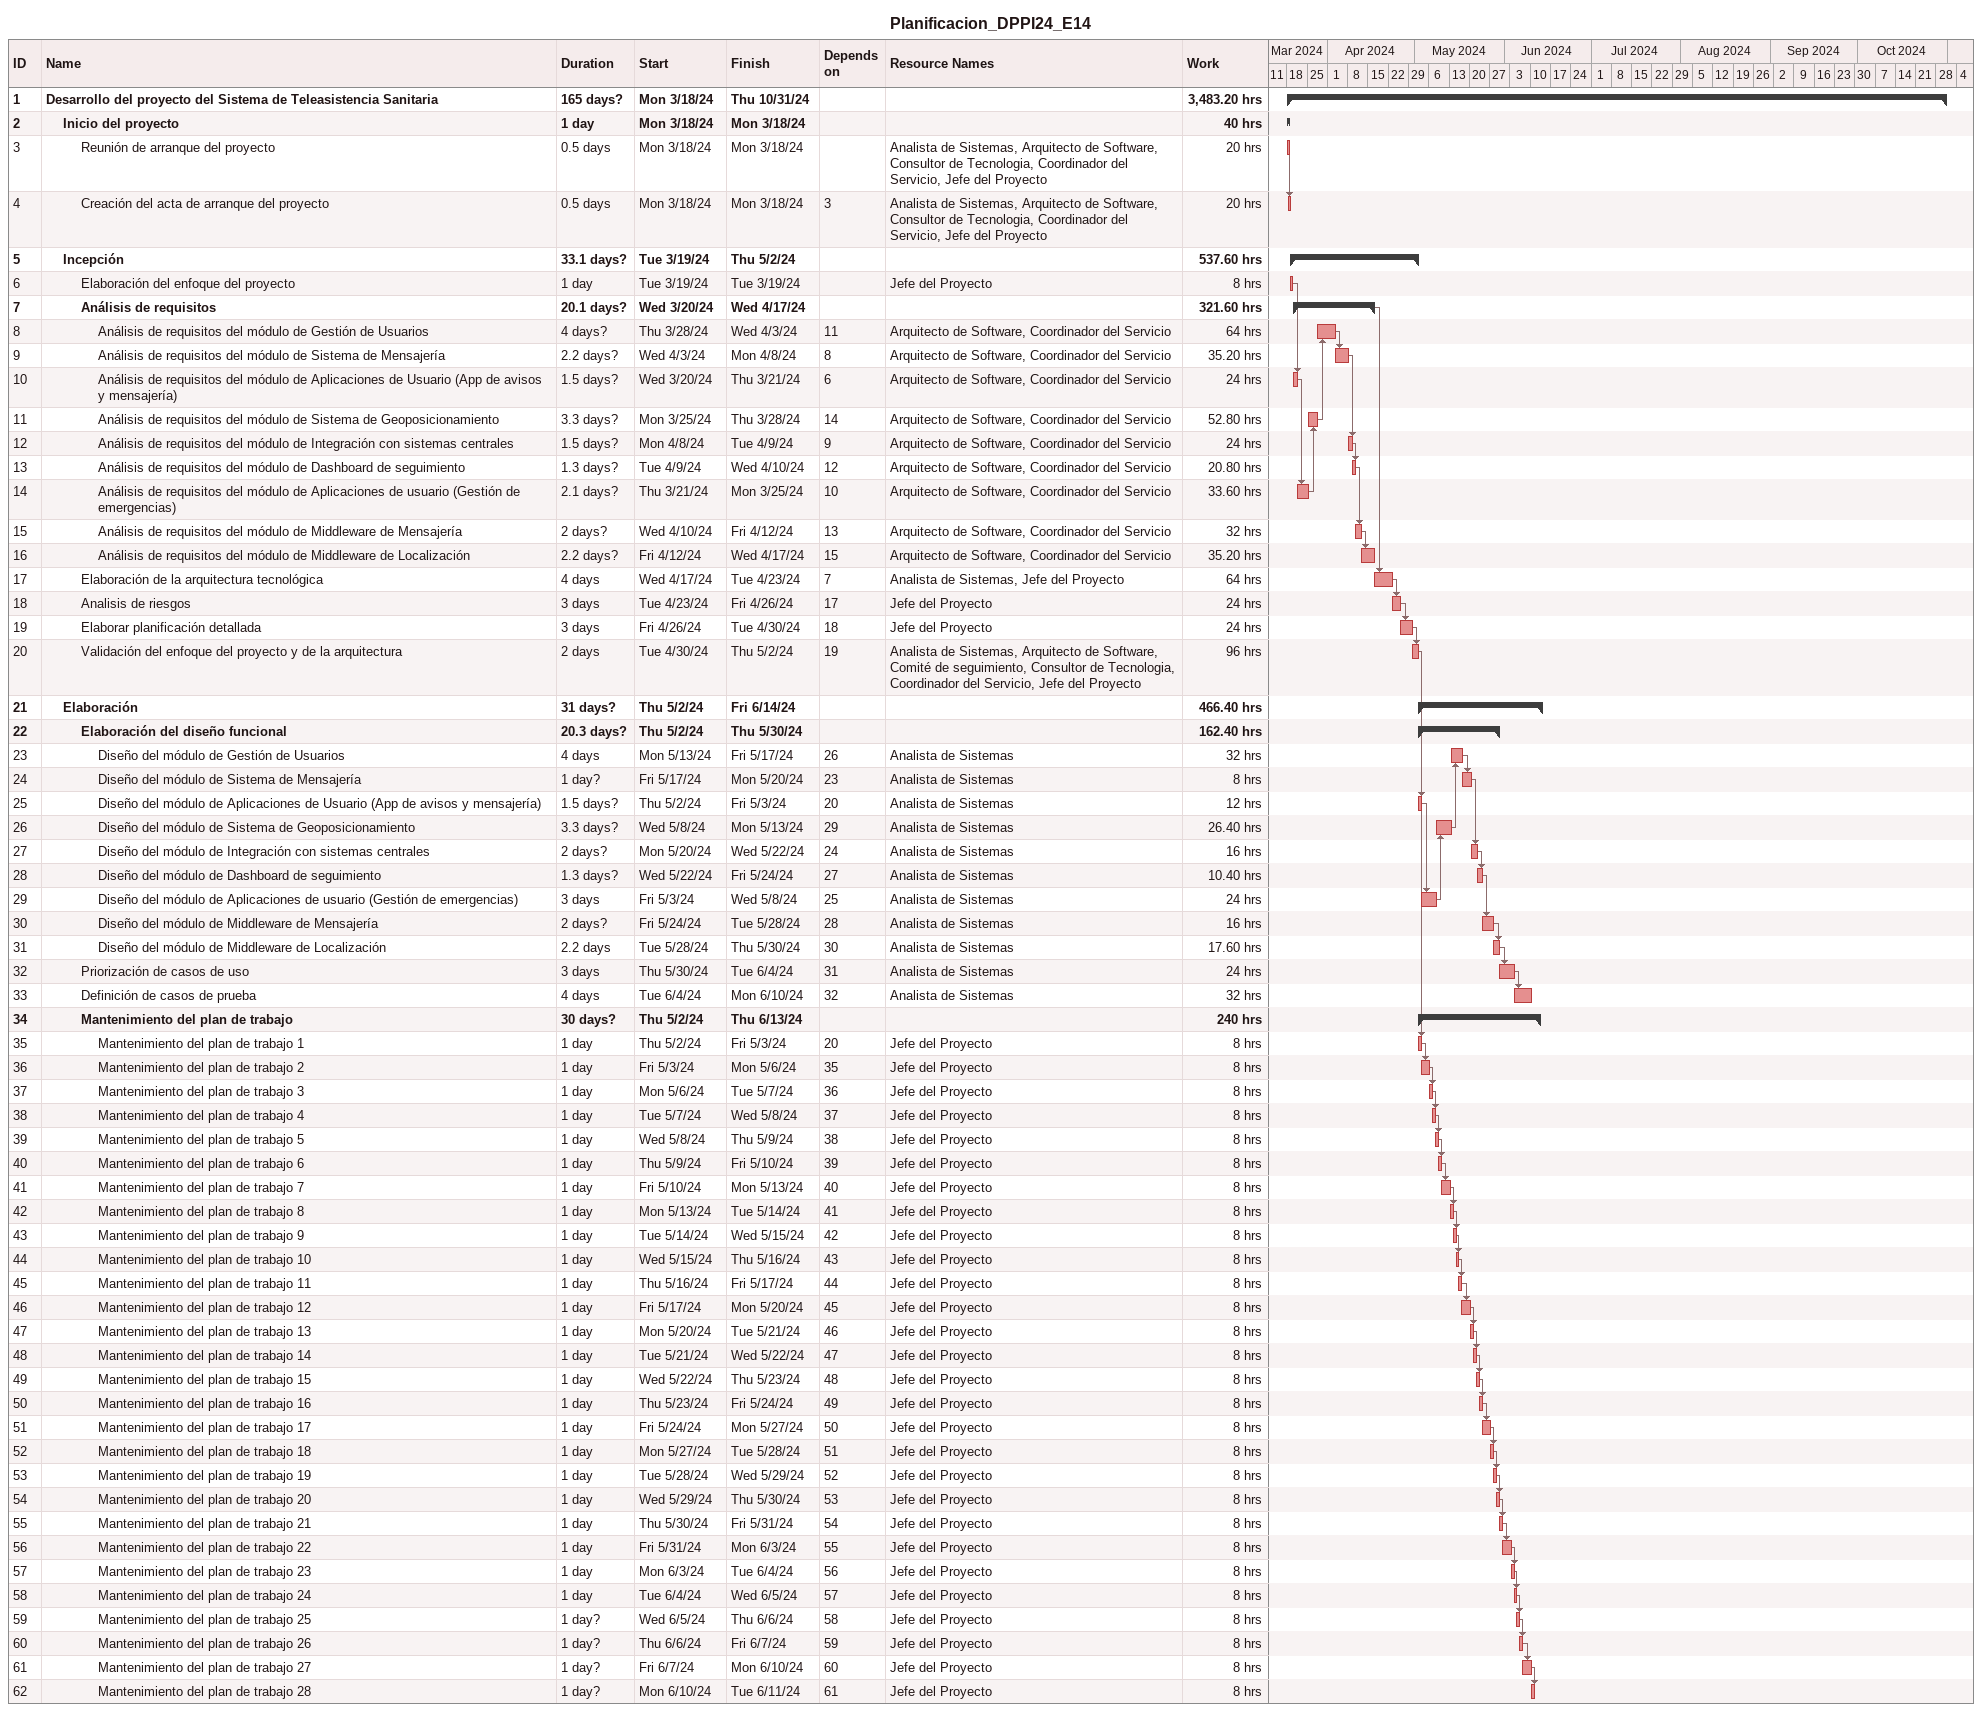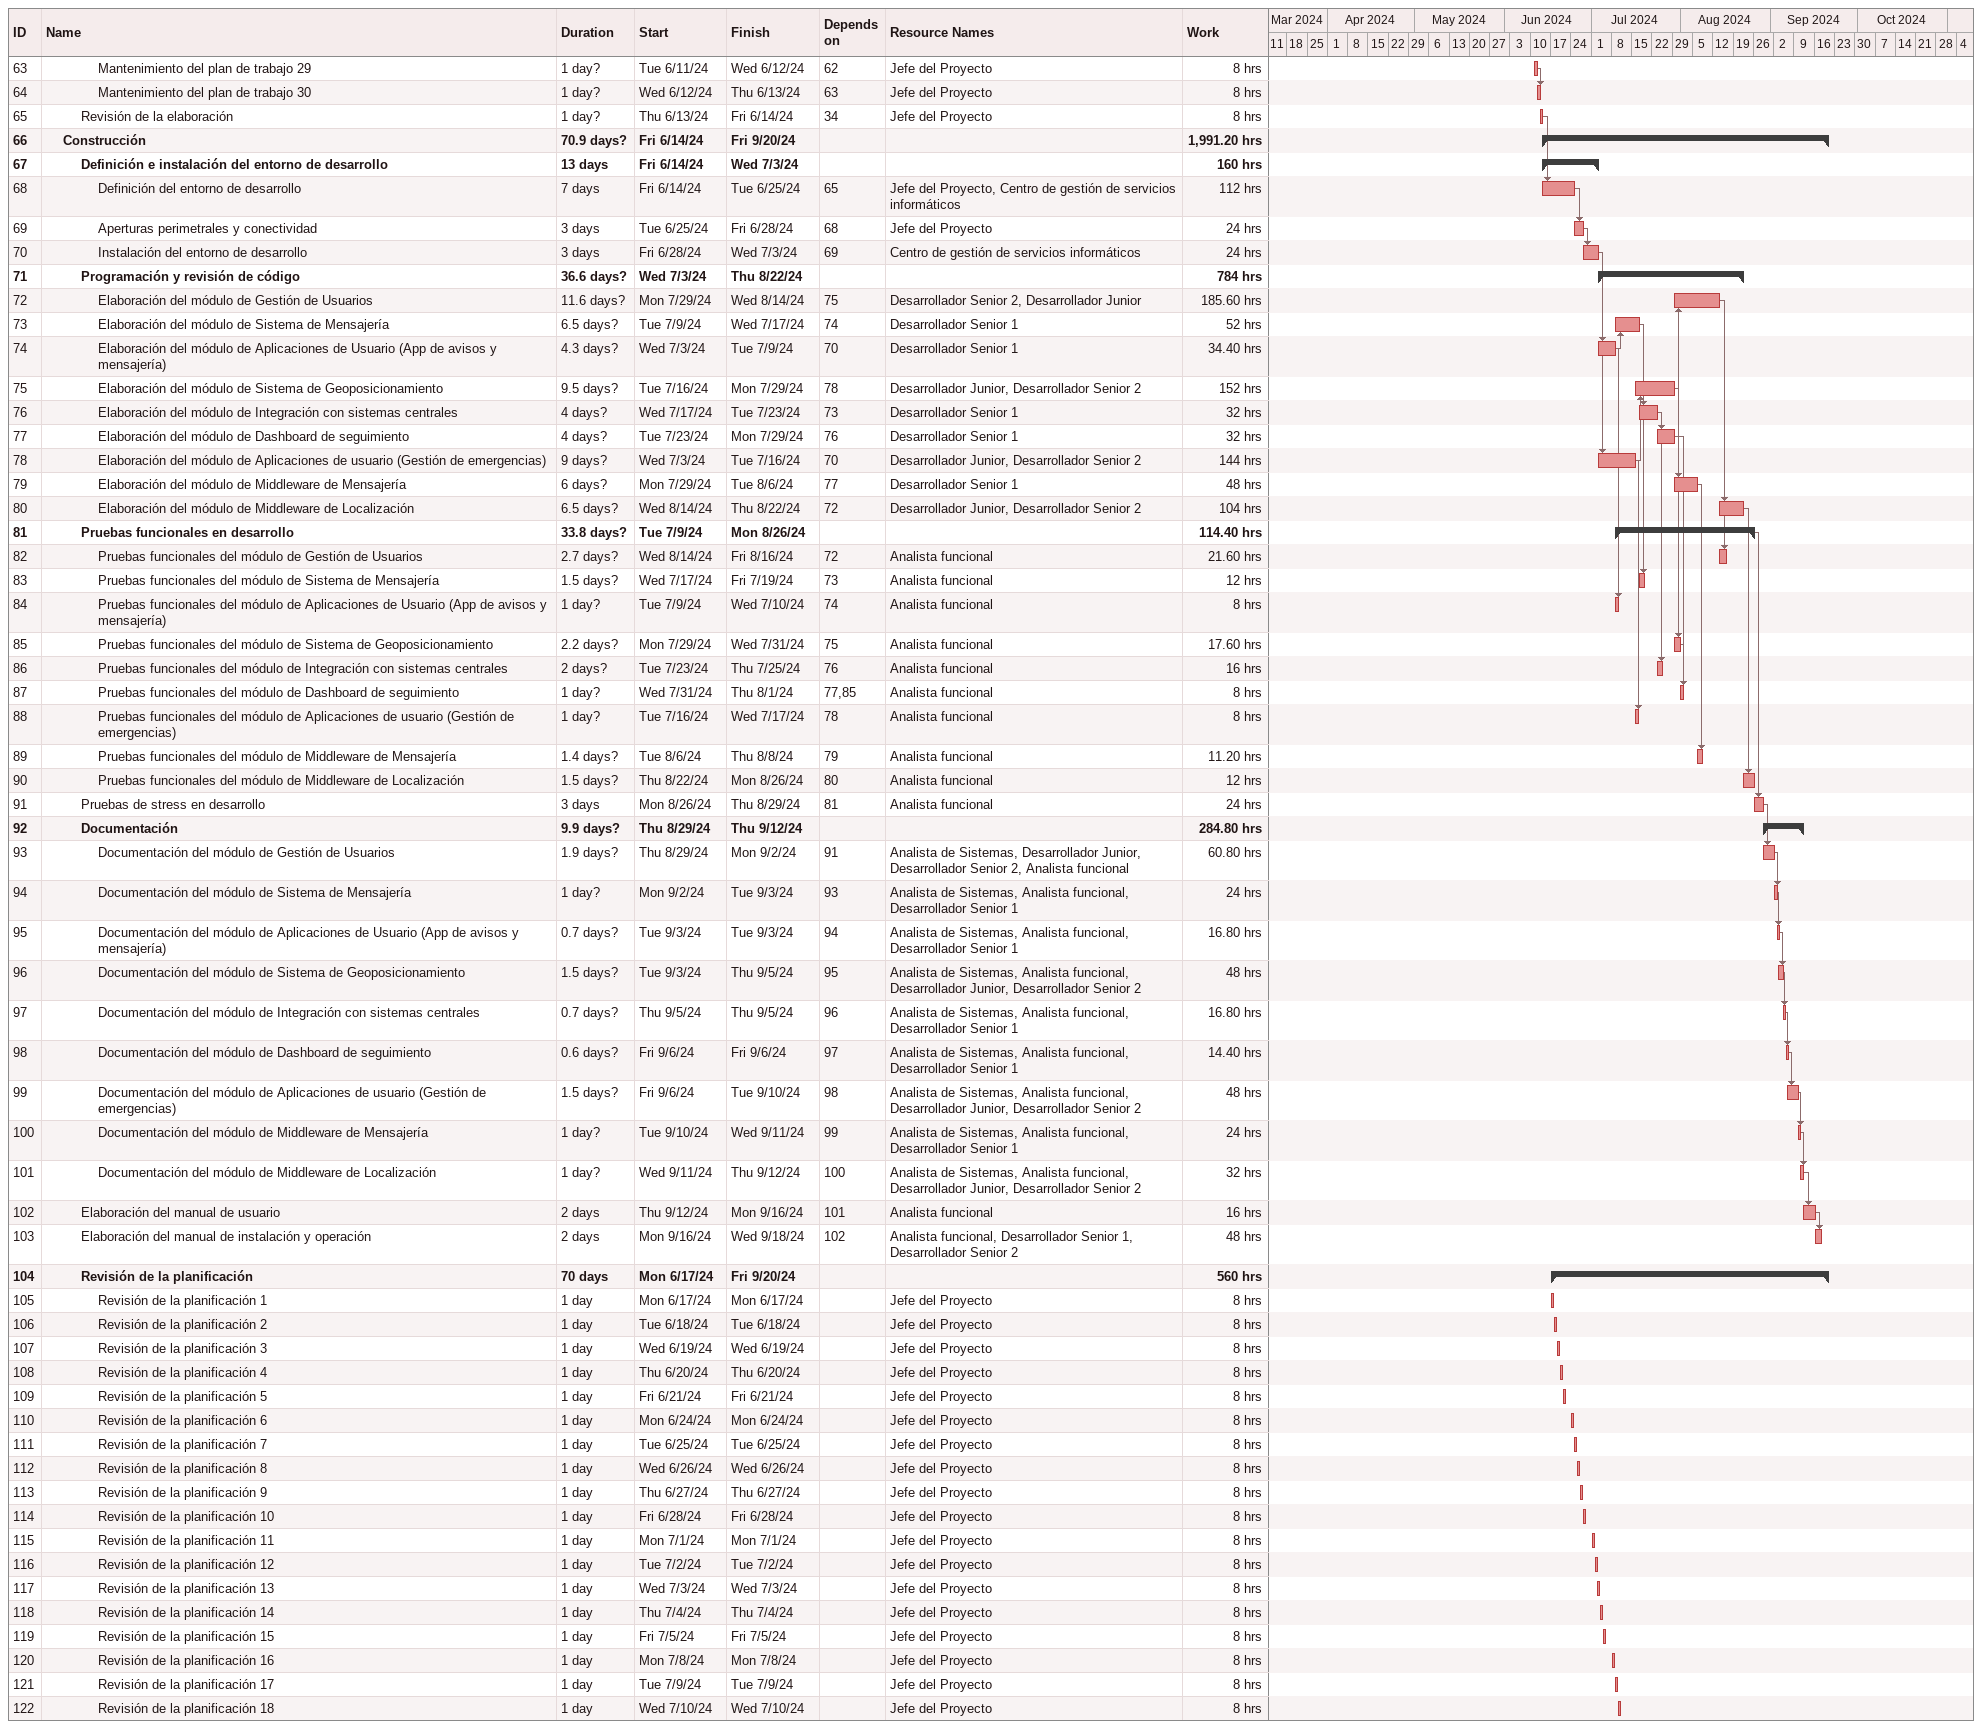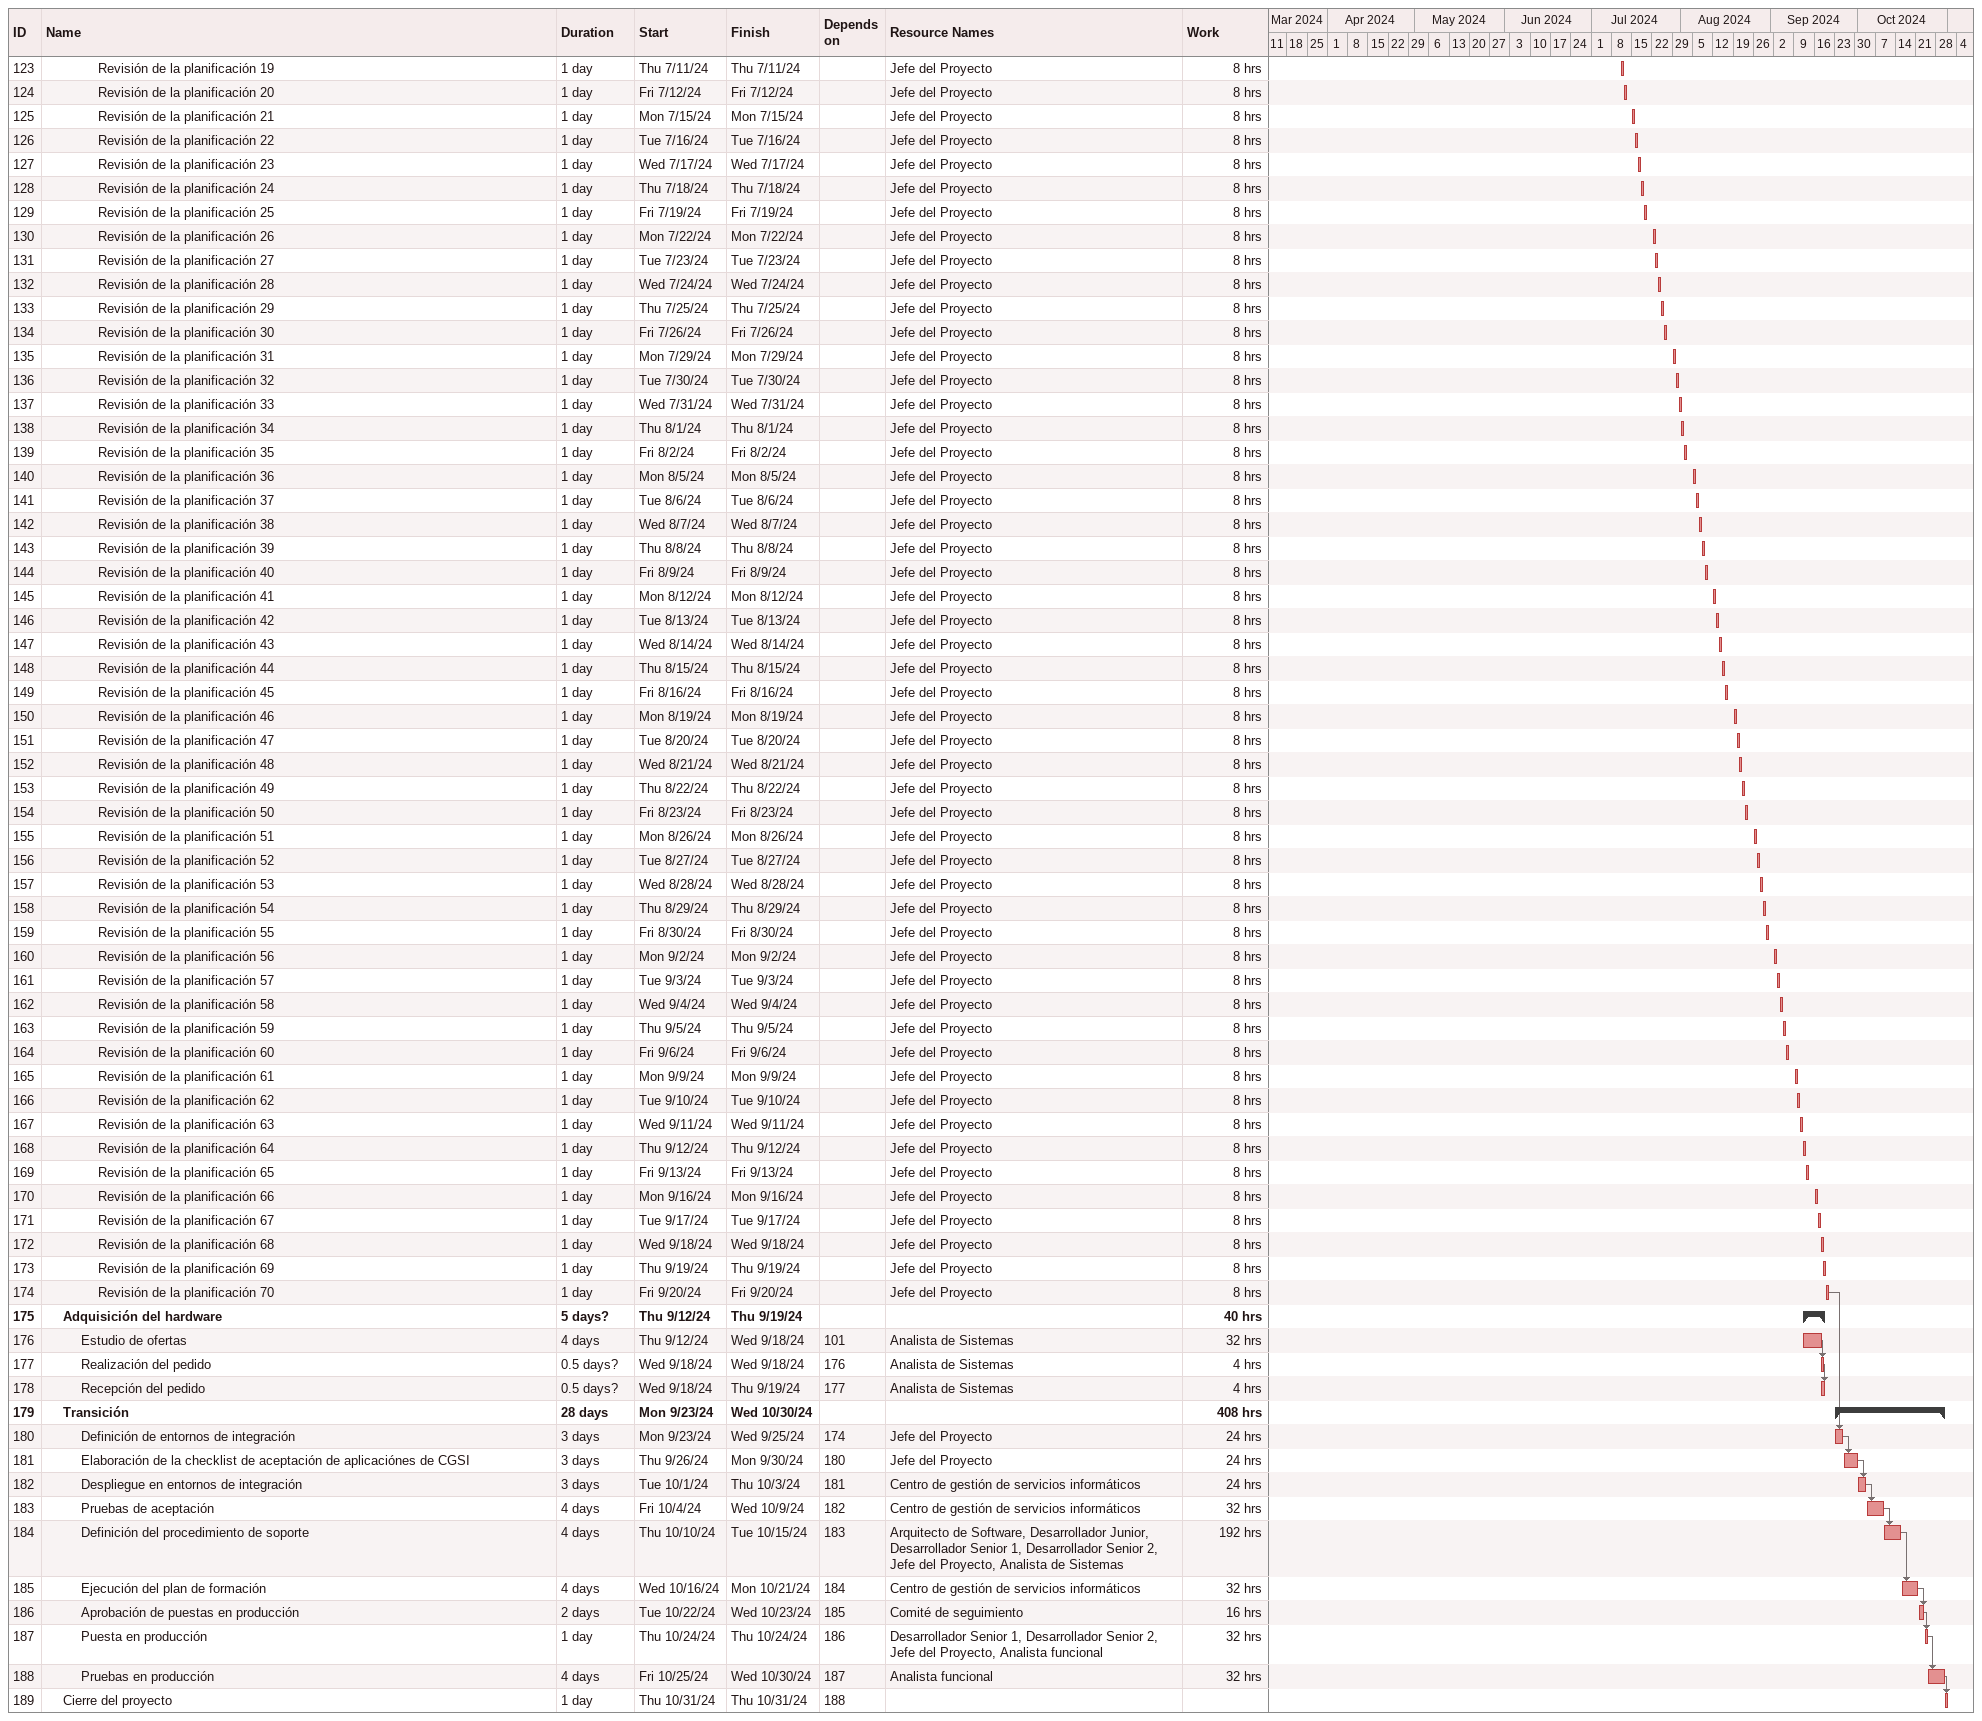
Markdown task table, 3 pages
Planificacion_DPPI24_E14

| ID | Level | Task | Duration | Start | Finish | Predecessors | Resources | Work (h) |
|---|---|---|---|---|---|---|---|---|
| 1 | 1 | **Desarrollo del proyecto del Sistema de Teleasistencia Sanitaria** | 165d? | 2024-03-18 | 2024-10-31 |  |  | 3483.20 |
| 2 | 2 | **Inicio del proyecto** | 1d | 2024-03-18 | 2024-03-18 |  |  | 40 |
| 3 | 3 | Reunión de arranque del proyecto | 0.5d | 2024-03-18 | 2024-03-18 |  | Analista de Sistemas, Arquitecto de Software, Consultor de Tecnologia, Coordinador del Servicio, Jefe del Proyecto | 20 |
| 4 | 3 | Creación del acta de arranque del proyecto | 0.5d | 2024-03-18 | 2024-03-18 | 3 | Analista de Sistemas, Arquitecto de Software, Consultor de Tecnologia, Coordinador del Servicio, Jefe del Proyecto | 20 |
| 5 | 2 | **Incepción** | 33.1d? | 2024-03-19 | 2024-05-02 |  |  | 537.60 |
| 6 | 3 | Elaboración del enfoque del proyecto | 1d | 2024-03-19 | 2024-03-19 |  | Jefe del Proyecto | 8 |
| 7 | 3 | **Análisis de requisitos** | 20.1d? | 2024-03-20 | 2024-04-17 |  |  | 321.60 |
| 8 | 4 | Análisis de requisitos del módulo de Gestión de Usuarios | 4d? | 2024-03-28 | 2024-04-03 | 11 | Arquitecto de Software, Coordinador del Servicio | 64 |
| 9 | 4 | Análisis de requisitos del módulo de Sistema de Mensajería | 2.2d? | 2024-04-03 | 2024-04-08 | 8 | Arquitecto de Software, Coordinador del Servicio | 35.20 |
| 10 | 4 | Análisis de requisitos del módulo de Aplicaciones de Usuario (App de avisos y mensajería) | 1.5d? | 2024-03-20 | 2024-03-21 | 6 | Arquitecto de Software, Coordinador del Servicio | 24 |
| 11 | 4 | Análisis de requisitos del módulo de Sistema de Geoposicionamiento | 3.3d? | 2024-03-25 | 2024-03-28 | 14 | Arquitecto de Software, Coordinador del Servicio | 52.80 |
| 12 | 4 | Análisis de requisitos del módulo de Integración con sistemas centrales | 1.5d? | 2024-04-08 | 2024-04-09 | 9 | Arquitecto de Software, Coordinador del Servicio | 24 |
| 13 | 4 | Análisis de requisitos del módulo de Dashboard de seguimiento | 1.3d? | 2024-04-09 | 2024-04-10 | 12 | Arquitecto de Software, Coordinador del Servicio | 20.80 |
| 14 | 4 | Análisis de requisitos del módulo de Aplicaciones de usuario (Gestión de emergencias) | 2.1d? | 2024-03-21 | 2024-03-25 | 10 | Arquitecto de Software, Coordinador del Servicio | 33.60 |
| 15 | 4 | Análisis de requisitos del módulo de Middleware de Mensajería | 2d? | 2024-04-10 | 2024-04-12 | 13 | Arquitecto de Software, Coordinador del Servicio | 32 |
| 16 | 4 | Análisis de requisitos del módulo de Middleware de Localización | 2.2d? | 2024-04-12 | 2024-04-17 | 15 | Arquitecto de Software, Coordinador del Servicio | 35.20 |
| 17 | 3 | Elaboración de la arquitectura tecnológica | 4d | 2024-04-17 | 2024-04-23 | 7 | Analista de Sistemas, Jefe del Proyecto | 64 |
| 18 | 3 | Analisis de riesgos | 3d | 2024-04-23 | 2024-04-26 | 17 | Jefe del Proyecto | 24 |
| 19 | 3 | Elaborar planificación detallada | 3d | 2024-04-26 | 2024-04-30 | 18 | Jefe del Proyecto | 24 |
| 20 | 3 | Validación del enfoque del proyecto y de la arquitectura | 2d | 2024-04-30 | 2024-05-02 | 19 | Analista de Sistemas, Arquitecto de Software, Comité de seguimiento, Consultor de Tecnologia, Coordinador del Servicio, Jefe del Proyecto | 96 |
| 21 | 2 | **Elaboración** | 31d? | 2024-05-02 | 2024-06-14 |  |  | 466.40 |
| 22 | 3 | **Elaboración del diseño funcional** | 20.3d? | 2024-05-02 | 2024-05-30 |  |  | 162.40 |
| 23 | 4 | Diseño del módulo de Gestión de Usuarios | 4d | 2024-05-13 | 2024-05-17 | 26 | Analista de Sistemas | 32 |
| 24 | 4 | Diseño del módulo de Sistema de Mensajería | 1d? | 2024-05-17 | 2024-05-20 | 23 | Analista de Sistemas | 8 |
| 25 | 4 | Diseño del módulo de Aplicaciones de Usuario (App de avisos y mensajería) | 1.5d? | 2024-05-02 | 2024-05-03 | 20 | Analista de Sistemas | 12 |
| 26 | 4 | Diseño del módulo de Sistema de Geoposicionamiento | 3.3d? | 2024-05-08 | 2024-05-13 | 29 | Analista de Sistemas | 26.40 |
| 27 | 4 | Diseño del módulo de Integración con sistemas centrales | 2d? | 2024-05-20 | 2024-05-22 | 24 | Analista de Sistemas | 16 |
| 28 | 4 | Diseño del módulo de Dashboard de seguimiento | 1.3d? | 2024-05-22 | 2024-05-24 | 27 | Analista de Sistemas | 10.40 |
| 29 | 4 | Diseño del módulo de Aplicaciones de usuario (Gestión de emergencias) | 3d | 2024-05-03 | 2024-05-08 | 25 | Analista de Sistemas | 24 |
| 30 | 4 | Diseño del módulo de Middleware de Mensajería | 2d? | 2024-05-24 | 2024-05-28 | 28 | Analista de Sistemas | 16 |
| 31 | 4 | Diseño del módulo de Middleware de Localización | 2.2d | 2024-05-28 | 2024-05-30 | 30 | Analista de Sistemas | 17.60 |
| 32 | 3 | Priorización de casos de uso | 3d | 2024-05-30 | 2024-06-04 | 31 | Analista de Sistemas | 24 |
| 33 | 3 | Definición de casos de prueba | 4d | 2024-06-04 | 2024-06-10 | 32 | Analista de Sistemas | 32 |
| 34 | 3 | **Mantenimiento del plan de trabajo** | 30d? | 2024-05-02 | 2024-06-13 |  |  | 240 |
| 35 | 4 | Mantenimiento del plan de trabajo 1 | 1d | 2024-05-02 | 2024-05-03 | 20 | Jefe del Proyecto | 8 |
| 36 | 4 | Mantenimiento del plan de trabajo 2 | 1d | 2024-05-03 | 2024-05-06 | 35 | Jefe del Proyecto | 8 |
| 37 | 4 | Mantenimiento del plan de trabajo 3 | 1d | 2024-05-06 | 2024-05-07 | 36 | Jefe del Proyecto | 8 |
| 38 | 4 | Mantenimiento del plan de trabajo 4 | 1d | 2024-05-07 | 2024-05-08 | 37 | Jefe del Proyecto | 8 |
| 39 | 4 | Mantenimiento del plan de trabajo 5 | 1d | 2024-05-08 | 2024-05-09 | 38 | Jefe del Proyecto | 8 |
| 40 | 4 | Mantenimiento del plan de trabajo 6 | 1d | 2024-05-09 | 2024-05-10 | 39 | Jefe del Proyecto | 8 |
| 41 | 4 | Mantenimiento del plan de trabajo 7 | 1d | 2024-05-10 | 2024-05-13 | 40 | Jefe del Proyecto | 8 |
| 42 | 4 | Mantenimiento del plan de trabajo 8 | 1d | 2024-05-13 | 2024-05-14 | 41 | Jefe del Proyecto | 8 |
| 43 | 4 | Mantenimiento del plan de trabajo 9 | 1d | 2024-05-14 | 2024-05-15 | 42 | Jefe del Proyecto | 8 |
| 44 | 4 | Mantenimiento del plan de trabajo 10 | 1d | 2024-05-15 | 2024-05-16 | 43 | Jefe del Proyecto | 8 |
| 45 | 4 | Mantenimiento del plan de trabajo 11 | 1d | 2024-05-16 | 2024-05-17 | 44 | Jefe del Proyecto | 8 |
| 46 | 4 | Mantenimiento del plan de trabajo 12 | 1d | 2024-05-17 | 2024-05-20 | 45 | Jefe del Proyecto | 8 |
| 47 | 4 | Mantenimiento del plan de trabajo 13 | 1d | 2024-05-20 | 2024-05-21 | 46 | Jefe del Proyecto | 8 |
| 48 | 4 | Mantenimiento del plan de trabajo 14 | 1d | 2024-05-21 | 2024-05-22 | 47 | Jefe del Proyecto | 8 |
| 49 | 4 | Mantenimiento del plan de trabajo 15 | 1d | 2024-05-22 | 2024-05-23 | 48 | Jefe del Proyecto | 8 |
| 50 | 4 | Mantenimiento del plan de trabajo 16 | 1d | 2024-05-23 | 2024-05-24 | 49 | Jefe del Proyecto | 8 |
| 51 | 4 | Mantenimiento del plan de trabajo 17 | 1d | 2024-05-24 | 2024-05-27 | 50 | Jefe del Proyecto | 8 |
| 52 | 4 | Mantenimiento del plan de trabajo 18 | 1d | 2024-05-27 | 2024-05-28 | 51 | Jefe del Proyecto | 8 |
| 53 | 4 | Mantenimiento del plan de trabajo 19 | 1d | 2024-05-28 | 2024-05-29 | 52 | Jefe del Proyecto | 8 |
| 54 | 4 | Mantenimiento del plan de trabajo 20 | 1d | 2024-05-29 | 2024-05-30 | 53 | Jefe del Proyecto | 8 |
| 55 | 4 | Mantenimiento del plan de trabajo 21 | 1d | 2024-05-30 | 2024-05-31 | 54 | Jefe del Proyecto | 8 |
| 56 | 4 | Mantenimiento del plan de trabajo 22 | 1d | 2024-05-31 | 2024-06-03 | 55 | Jefe del Proyecto | 8 |
| 57 | 4 | Mantenimiento del plan de trabajo 23 | 1d | 2024-06-03 | 2024-06-04 | 56 | Jefe del Proyecto | 8 |
| 58 | 4 | Mantenimiento del plan de trabajo 24 | 1d | 2024-06-04 | 2024-06-05 | 57 | Jefe del Proyecto | 8 |
| 59 | 4 | Mantenimiento del plan de trabajo 25 | 1d? | 2024-06-05 | 2024-06-06 | 58 | Jefe del Proyecto | 8 |
| 60 | 4 | Mantenimiento del plan de trabajo 26 | 1d? | 2024-06-06 | 2024-06-07 | 59 | Jefe del Proyecto | 8 |
| 61 | 4 | Mantenimiento del plan de trabajo 27 | 1d? | 2024-06-07 | 2024-06-10 | 60 | Jefe del Proyecto | 8 |
| 62 | 4 | Mantenimiento del plan de trabajo 28 | 1d? | 2024-06-10 | 2024-06-11 | 61 | Jefe del Proyecto | 8 |
| 63 | 4 | Mantenimiento del plan de trabajo 29 | 1d? | 2024-06-11 | 2024-06-12 | 62 | Jefe del Proyecto | 8 |
| 64 | 4 | Mantenimiento del plan de trabajo 30 | 1d? | 2024-06-12 | 2024-06-13 | 63 | Jefe del Proyecto | 8 |
| 65 | 3 | Revisión de la elaboración | 1d? | 2024-06-13 | 2024-06-14 | 34 | Jefe del Proyecto | 8 |
| 66 | 2 | **Construcción** | 70.9d? | 2024-06-14 | 2024-09-20 |  |  | 1991.20 |
| 67 | 3 | **Definición e instalación del entorno de desarrollo** | 13d | 2024-06-14 | 2024-07-03 |  |  | 160 |
| 68 | 4 | Definición del entorno de desarrollo | 7d | 2024-06-14 | 2024-06-25 | 65 | Jefe del Proyecto, Centro de gestión de servicios informáticos | 112 |
| 69 | 4 | Aperturas perimetrales y conectividad | 3d | 2024-06-25 | 2024-06-28 | 68 | Jefe del Proyecto | 24 |
| 70 | 4 | Instalación del entorno de desarrollo | 3d | 2024-06-28 | 2024-07-03 | 69 | Centro de gestión de servicios informáticos | 24 |
| 71 | 3 | **Programación y revisión de código** | 36.6d? | 2024-07-03 | 2024-08-22 |  |  | 784 |
| 72 | 4 | Elaboración del módulo de Gestión de Usuarios | 11.6d? | 2024-07-29 | 2024-08-14 | 75 | Desarrollador Senior 2, Desarrollador Junior | 185.60 |
| 73 | 4 | Elaboración del módulo de Sistema de Mensajería | 6.5d? | 2024-07-09 | 2024-07-17 | 74 | Desarrollador Senior 1 | 52 |
| 74 | 4 | Elaboración del módulo de Aplicaciones de Usuario (App de avisos y mensajería) | 4.3d? | 2024-07-03 | 2024-07-09 | 70 | Desarrollador Senior 1 | 34.40 |
| 75 | 4 | Elaboración del módulo de Sistema de Geoposicionamiento | 9.5d? | 2024-07-16 | 2024-07-29 | 78 | Desarrollador Junior, Desarrollador Senior 2 | 152 |
| 76 | 4 | Elaboración del módulo de Integración con sistemas centrales | 4d? | 2024-07-17 | 2024-07-23 | 73 | Desarrollador Senior 1 | 32 |
| 77 | 4 | Elaboración del módulo de Dashboard de seguimiento | 4d? | 2024-07-23 | 2024-07-29 | 76 | Desarrollador Senior 1 | 32 |
| 78 | 4 | Elaboración del módulo de Aplicaciones de usuario (Gestión de emergencias) | 9d? | 2024-07-03 | 2024-07-16 | 70 | Desarrollador Junior, Desarrollador Senior 2 | 144 |
| 79 | 4 | Elaboración del módulo de Middleware de Mensajería | 6d? | 2024-07-29 | 2024-08-06 | 77 | Desarrollador Senior 1 | 48 |
| 80 | 4 | Elaboración del módulo de Middleware de Localización | 6.5d? | 2024-08-14 | 2024-08-22 | 72 | Desarrollador Junior, Desarrollador Senior 2 | 104 |
| 81 | 3 | **Pruebas funcionales en desarrollo** | 33.8d? | 2024-07-09 | 2024-08-26 |  |  | 114.40 |
| 82 | 4 | Pruebas funcionales del módulo de Gestión de Usuarios | 2.7d? | 2024-08-14 | 2024-08-16 | 72 | Analista funcional | 21.60 |
| 83 | 4 | Pruebas funcionales del módulo de Sistema de Mensajería | 1.5d? | 2024-07-17 | 2024-07-19 | 73 | Analista funcional | 12 |
| 84 | 4 | Pruebas funcionales del módulo de Aplicaciones de Usuario (App de avisos y mensajería) | 1d? | 2024-07-09 | 2024-07-10 | 74 | Analista funcional | 8 |
| 85 | 4 | Pruebas funcionales del módulo de Sistema de Geoposicionamiento | 2.2d? | 2024-07-29 | 2024-07-31 | 75 | Analista funcional | 17.60 |
| 86 | 4 | Pruebas funcionales del módulo de Integración con sistemas centrales | 2d? | 2024-07-23 | 2024-07-25 | 76 | Analista funcional | 16 |
| 87 | 4 | Pruebas funcionales del módulo de Dashboard de seguimiento | 1d? | 2024-07-31 | 2024-08-01 | 77, 85 | Analista funcional | 8 |
| 88 | 4 | Pruebas funcionales del módulo de Aplicaciones de usuario (Gestión de emergencias) | 1d? | 2024-07-16 | 2024-07-17 | 78 | Analista funcional | 8 |
| 89 | 4 | Pruebas funcionales del módulo de Middleware de Mensajería | 1.4d? | 2024-08-06 | 2024-08-08 | 79 | Analista funcional | 11.20 |
| 90 | 4 | Pruebas funcionales del módulo de Middleware de Localización | 1.5d? | 2024-08-22 | 2024-08-26 | 80 | Analista funcional | 12 |
| 91 | 3 | Pruebas de stress en desarrollo | 3d | 2024-08-26 | 2024-08-29 | 81 | Analista funcional | 24 |
| 92 | 3 | **Documentación** | 9.9d? | 2024-08-29 | 2024-09-12 |  |  | 284.80 |
| 93 | 4 | Documentación del módulo de Gestión de Usuarios | 1.9d? | 2024-08-29 | 2024-09-02 | 91 | Analista de Sistemas, Desarrollador Junior, Desarrollador Senior 2, Analista funcional | 60.80 |
| 94 | 4 | Documentación del módulo de Sistema de Mensajería | 1d? | 2024-09-02 | 2024-09-03 | 93 | Analista de Sistemas, Analista funcional, Desarrollador Senior 1 | 24 |
| 95 | 4 | Documentación del módulo de Aplicaciones de Usuario (App de avisos y mensajería) | 0.7d? | 2024-09-03 | 2024-09-03 | 94 | Analista de Sistemas, Analista funcional, Desarrollador Senior 1 | 16.80 |
| 96 | 4 | Documentación del módulo de Sistema de Geoposicionamiento | 1.5d? | 2024-09-03 | 2024-09-05 | 95 | Analista de Sistemas, Analista funcional, Desarrollador Junior, Desarrollador Senior 2 | 48 |
| 97 | 4 | Documentación del módulo de Integración con sistemas centrales | 0.7d? | 2024-09-05 | 2024-09-05 | 96 | Analista de Sistemas, Analista funcional, Desarrollador Senior 1 | 16.80 |
| 98 | 4 | Documentación del módulo de Dashboard de seguimiento | 0.6d? | 2024-09-06 | 2024-09-06 | 97 | Analista de Sistemas, Analista funcional, Desarrollador Senior 1 | 14.40 |
| 99 | 4 | Documentación del módulo de Aplicaciones de usuario (Gestión de emergencias) | 1.5d? | 2024-09-06 | 2024-09-10 | 98 | Analista de Sistemas, Analista funcional, Desarrollador Junior, Desarrollador Senior 2 | 48 |
| 100 | 4 | Documentación del módulo de Middleware de Mensajería | 1d? | 2024-09-10 | 2024-09-11 | 99 | Analista de Sistemas, Analista funcional, Desarrollador Senior 1 | 24 |
| 101 | 4 | Documentación del módulo de Middleware de Localización | 1d? | 2024-09-11 | 2024-09-12 | 100 | Analista de Sistemas, Analista funcional, Desarrollador Junior, Desarrollador Senior 2 | 32 |
| 102 | 3 | Elaboración del manual de usuario | 2d | 2024-09-12 | 2024-09-16 | 101 | Analista funcional | 16 |
| 103 | 3 | Elaboración del manual de instalación y operación | 2d | 2024-09-16 | 2024-09-18 | 102 | Analista funcional, Desarrollador Senior 1, Desarrollador Senior 2 | 48 |
| 104 | 3 | **Revisión de la planificación** | 70d | 2024-06-17 | 2024-09-20 |  |  | 560 |
| 105 | 4 | Revisión de la planificación 1 | 1d | 2024-06-17 | 2024-06-17 |  | Jefe del Proyecto | 8 |
| 106 | 4 | Revisión de la planificación 2 | 1d | 2024-06-18 | 2024-06-18 |  | Jefe del Proyecto | 8 |
| 107 | 4 | Revisión de la planificación 3 | 1d | 2024-06-19 | 2024-06-19 |  | Jefe del Proyecto | 8 |
| 108 | 4 | Revisión de la planificación 4 | 1d | 2024-06-20 | 2024-06-20 |  | Jefe del Proyecto | 8 |
| 109 | 4 | Revisión de la planificación 5 | 1d | 2024-06-21 | 2024-06-21 |  | Jefe del Proyecto | 8 |
| 110 | 4 | Revisión de la planificación 6 | 1d | 2024-06-24 | 2024-06-24 |  | Jefe del Proyecto | 8 |
| 111 | 4 | Revisión de la planificación 7 | 1d | 2024-06-25 | 2024-06-25 |  | Jefe del Proyecto | 8 |
| 112 | 4 | Revisión de la planificación 8 | 1d | 2024-06-26 | 2024-06-26 |  | Jefe del Proyecto | 8 |
| 113 | 4 | Revisión de la planificación 9 | 1d | 2024-06-27 | 2024-06-27 |  | Jefe del Proyecto | 8 |
| 114 | 4 | Revisión de la planificación 10 | 1d | 2024-06-28 | 2024-06-28 |  | Jefe del Proyecto | 8 |
| 115 | 4 | Revisión de la planificación 11 | 1d | 2024-07-01 | 2024-07-01 |  | Jefe del Proyecto | 8 |
| 116 | 4 | Revisión de la planificación 12 | 1d | 2024-07-02 | 2024-07-02 |  | Jefe del Proyecto | 8 |
| 117 | 4 | Revisión de la planificación 13 | 1d | 2024-07-03 | 2024-07-03 |  | Jefe del Proyecto | 8 |
| 118 | 4 | Revisión de la planificación 14 | 1d | 2024-07-04 | 2024-07-04 |  | Jefe del Proyecto | 8 |
| 119 | 4 | Revisión de la planificación 15 | 1d | 2024-07-05 | 2024-07-05 |  | Jefe del Proyecto | 8 |
| 120 | 4 | Revisión de la planificación 16 | 1d | 2024-07-08 | 2024-07-08 |  | Jefe del Proyecto | 8 |
| 121 | 4 | Revisión de la planificación 17 | 1d | 2024-07-09 | 2024-07-09 |  | Jefe del Proyecto | 8 |
| 122 | 4 | Revisión de la planificación 18 | 1d | 2024-07-10 | 2024-07-10 |  | Jefe del Proyecto | 8 |
| 123 | 4 | Revisión de la planificación 19 | 1d | 2024-07-11 | 2024-07-11 |  | Jefe del Proyecto | 8 |
| 124 | 4 | Revisión de la planificación 20 | 1d | 2024-07-12 | 2024-07-12 |  | Jefe del Proyecto | 8 |
| 125 | 4 | Revisión de la planificación 21 | 1d | 2024-07-15 | 2024-07-15 |  | Jefe del Proyecto | 8 |
| 126 | 4 | Revisión de la planificación 22 | 1d | 2024-07-16 | 2024-07-16 |  | Jefe del Proyecto | 8 |
| 127 | 4 | Revisión de la planificación 23 | 1d | 2024-07-17 | 2024-07-17 |  | Jefe del Proyecto | 8 |
| 128 | 4 | Revisión de la planificación 24 | 1d | 2024-07-18 | 2024-07-18 |  | Jefe del Proyecto | 8 |
| 129 | 4 | Revisión de la planificación 25 | 1d | 2024-07-19 | 2024-07-19 |  | Jefe del Proyecto | 8 |
| 130 | 4 | Revisión de la planificación 26 | 1d | 2024-07-22 | 2024-07-22 |  | Jefe del Proyecto | 8 |
| 131 | 4 | Revisión de la planificación 27 | 1d | 2024-07-23 | 2024-07-23 |  | Jefe del Proyecto | 8 |
| 132 | 4 | Revisión de la planificación 28 | 1d | 2024-07-24 | 2024-07-24 |  | Jefe del Proyecto | 8 |
| 133 | 4 | Revisión de la planificación 29 | 1d | 2024-07-25 | 2024-07-25 |  | Jefe del Proyecto | 8 |
| 134 | 4 | Revisión de la planificación 30 | 1d | 2024-07-26 | 2024-07-26 |  | Jefe del Proyecto | 8 |
| 135 | 4 | Revisión de la planificación 31 | 1d | 2024-07-29 | 2024-07-29 |  | Jefe del Proyecto | 8 |
| 136 | 4 | Revisión de la planificación 32 | 1d | 2024-07-30 | 2024-07-30 |  | Jefe del Proyecto | 8 |
| 137 | 4 | Revisión de la planificación 33 | 1d | 2024-07-31 | 2024-07-31 |  | Jefe del Proyecto | 8 |
| 138 | 4 | Revisión de la planificación 34 | 1d | 2024-08-01 | 2024-08-01 |  | Jefe del Proyecto | 8 |
| 139 | 4 | Revisión de la planificación 35 | 1d | 2024-08-02 | 2024-08-02 |  | Jefe del Proyecto | 8 |
| 140 | 4 | Revisión de la planificación 36 | 1d | 2024-08-05 | 2024-08-05 |  | Jefe del Proyecto | 8 |
| 141 | 4 | Revisión de la planificación 37 | 1d | 2024-08-06 | 2024-08-06 |  | Jefe del Proyecto | 8 |
| 142 | 4 | Revisión de la planificación 38 | 1d | 2024-08-07 | 2024-08-07 |  | Jefe del Proyecto | 8 |
| 143 | 4 | Revisión de la planificación 39 | 1d | 2024-08-08 | 2024-08-08 |  | Jefe del Proyecto | 8 |
| 144 | 4 | Revisión de la planificación 40 | 1d | 2024-08-09 | 2024-08-09 |  | Jefe del Proyecto | 8 |
| 145 | 4 | Revisión de la planificación 41 | 1d | 2024-08-12 | 2024-08-12 |  | Jefe del Proyecto | 8 |
| 146 | 4 | Revisión de la planificación 42 | 1d | 2024-08-13 | 2024-08-13 |  | Jefe del Proyecto | 8 |
| 147 | 4 | Revisión de la planificación 43 | 1d | 2024-08-14 | 2024-08-14 |  | Jefe del Proyecto | 8 |
| 148 | 4 | Revisión de la planificación 44 | 1d | 2024-08-15 | 2024-08-15 |  | Jefe del Proyecto | 8 |
| 149 | 4 | Revisión de la planificación 45 | 1d | 2024-08-16 | 2024-08-16 |  | Jefe del Proyecto | 8 |
| 150 | 4 | Revisión de la planificación 46 | 1d | 2024-08-19 | 2024-08-19 |  | Jefe del Proyecto | 8 |
| 151 | 4 | Revisión de la planificación 47 | 1d | 2024-08-20 | 2024-08-20 |  | Jefe del Proyecto | 8 |
| 152 | 4 | Revisión de la planificación 48 | 1d | 2024-08-21 | 2024-08-21 |  | Jefe del Proyecto | 8 |
| 153 | 4 | Revisión de la planificación 49 | 1d | 2024-08-22 | 2024-08-22 |  | Jefe del Proyecto | 8 |
| 154 | 4 | Revisión de la planificación 50 | 1d | 2024-08-23 | 2024-08-23 |  | Jefe del Proyecto | 8 |
| 155 | 4 | Revisión de la planificación 51 | 1d | 2024-08-26 | 2024-08-26 |  | Jefe del Proyecto | 8 |
| 156 | 4 | Revisión de la planificación 52 | 1d | 2024-08-27 | 2024-08-27 |  | Jefe del Proyecto | 8 |
| 157 | 4 | Revisión de la planificación 53 | 1d | 2024-08-28 | 2024-08-28 |  | Jefe del Proyecto | 8 |
| 158 | 4 | Revisión de la planificación 54 | 1d | 2024-08-29 | 2024-08-29 |  | Jefe del Proyecto | 8 |
| 159 | 4 | Revisión de la planificación 55 | 1d | 2024-08-30 | 2024-08-30 |  | Jefe del Proyecto | 8 |
| 160 | 4 | Revisión de la planificación 56 | 1d | 2024-09-02 | 2024-09-02 |  | Jefe del Proyecto | 8 |
| 161 | 4 | Revisión de la planificación 57 | 1d | 2024-09-03 | 2024-09-03 |  | Jefe del Proyecto | 8 |
| 162 | 4 | Revisión de la planificación 58 | 1d | 2024-09-04 | 2024-09-04 |  | Jefe del Proyecto | 8 |
| 163 | 4 | Revisión de la planificación 59 | 1d | 2024-09-05 | 2024-09-05 |  | Jefe del Proyecto | 8 |
| 164 | 4 | Revisión de la planificación 60 | 1d | 2024-09-06 | 2024-09-06 |  | Jefe del Proyecto | 8 |
| 165 | 4 | Revisión de la planificación 61 | 1d | 2024-09-09 | 2024-09-09 |  | Jefe del Proyecto | 8 |
| 166 | 4 | Revisión de la planificación 62 | 1d | 2024-09-10 | 2024-09-10 |  | Jefe del Proyecto | 8 |
| 167 | 4 | Revisión de la planificación 63 | 1d | 2024-09-11 | 2024-09-11 |  | Jefe del Proyecto | 8 |
| 168 | 4 | Revisión de la planificación 64 | 1d | 2024-09-12 | 2024-09-12 |  | Jefe del Proyecto | 8 |
| 169 | 4 | Revisión de la planificación 65 | 1d | 2024-09-13 | 2024-09-13 |  | Jefe del Proyecto | 8 |
| 170 | 4 | Revisión de la planificación 66 | 1d | 2024-09-16 | 2024-09-16 |  | Jefe del Proyecto | 8 |
| 171 | 4 | Revisión de la planificación 67 | 1d | 2024-09-17 | 2024-09-17 |  | Jefe del Proyecto | 8 |
| 172 | 4 | Revisión de la planificación 68 | 1d | 2024-09-18 | 2024-09-18 |  | Jefe del Proyecto | 8 |
| 173 | 4 | Revisión de la planificación 69 | 1d | 2024-09-19 | 2024-09-19 |  | Jefe del Proyecto | 8 |
| 174 | 4 | Revisión de la planificación 70 | 1d | 2024-09-20 | 2024-09-20 |  | Jefe del Proyecto | 8 |
| 175 | 2 | **Adquisición del hardware** | 5d? | 2024-09-12 | 2024-09-19 |  |  | 40 |
| 176 | 3 | Estudio de ofertas | 4d | 2024-09-12 | 2024-09-18 | 101 | Analista de Sistemas | 32 |
| 177 | 3 | Realización del pedido | 0.5d? | 2024-09-18 | 2024-09-18 | 176 | Analista de Sistemas | 4 |
| 178 | 3 | Recepción del pedido | 0.5d? | 2024-09-18 | 2024-09-19 | 177 | Analista de Sistemas | 4 |
| 179 | 2 | **Transición** | 28d | 2024-09-23 | 2024-10-30 |  |  | 408 |
| 180 | 3 | Definición de entornos de integración | 3d | 2024-09-23 | 2024-09-25 | 174 | Jefe del Proyecto | 24 |
| 181 | 3 | Elaboración de la checklist de aceptación de aplicaciónes de CGSI | 3d | 2024-09-26 | 2024-09-30 | 180 | Jefe del Proyecto | 24 |
| 182 | 3 | Despliegue en entornos de integración | 3d | 2024-10-01 | 2024-10-03 | 181 | Centro de gestión de servicios informáticos | 24 |
| 183 | 3 | Pruebas de aceptación | 4d | 2024-10-04 | 2024-10-09 | 182 | Centro de gestión de servicios informáticos | 32 |
| 184 | 3 | Definición del procedimiento de soporte | 4d | 2024-10-10 | 2024-10-15 | 183 | Arquitecto de Software, Desarrollador Junior, Desarrollador Senior 1, Desarrollador Senior 2, Jefe del Proyecto, Analista de Sistemas | 192 |
| 185 | 3 | Ejecución del plan de formación | 4d | 2024-10-16 | 2024-10-21 | 184 | Centro de gestión de servicios informáticos | 32 |
| 186 | 3 | Aprobación de puestas en producción | 2d | 2024-10-22 | 2024-10-23 | 185 | Comité de seguimiento | 16 |
| 187 | 3 | Puesta en producción | 1d | 2024-10-24 | 2024-10-24 | 186 | Desarrollador Senior 1, Desarrollador Senior 2, Jefe del Proyecto, Analista funcional | 32 |
| 188 | 3 | Pruebas en producción | 4d | 2024-10-25 | 2024-10-30 | 187 | Analista funcional | 32 |
| 189 | 2 | Cierre del proyecto | 1d | 2024-10-31 | 2024-10-31 | 188 |  |  |
